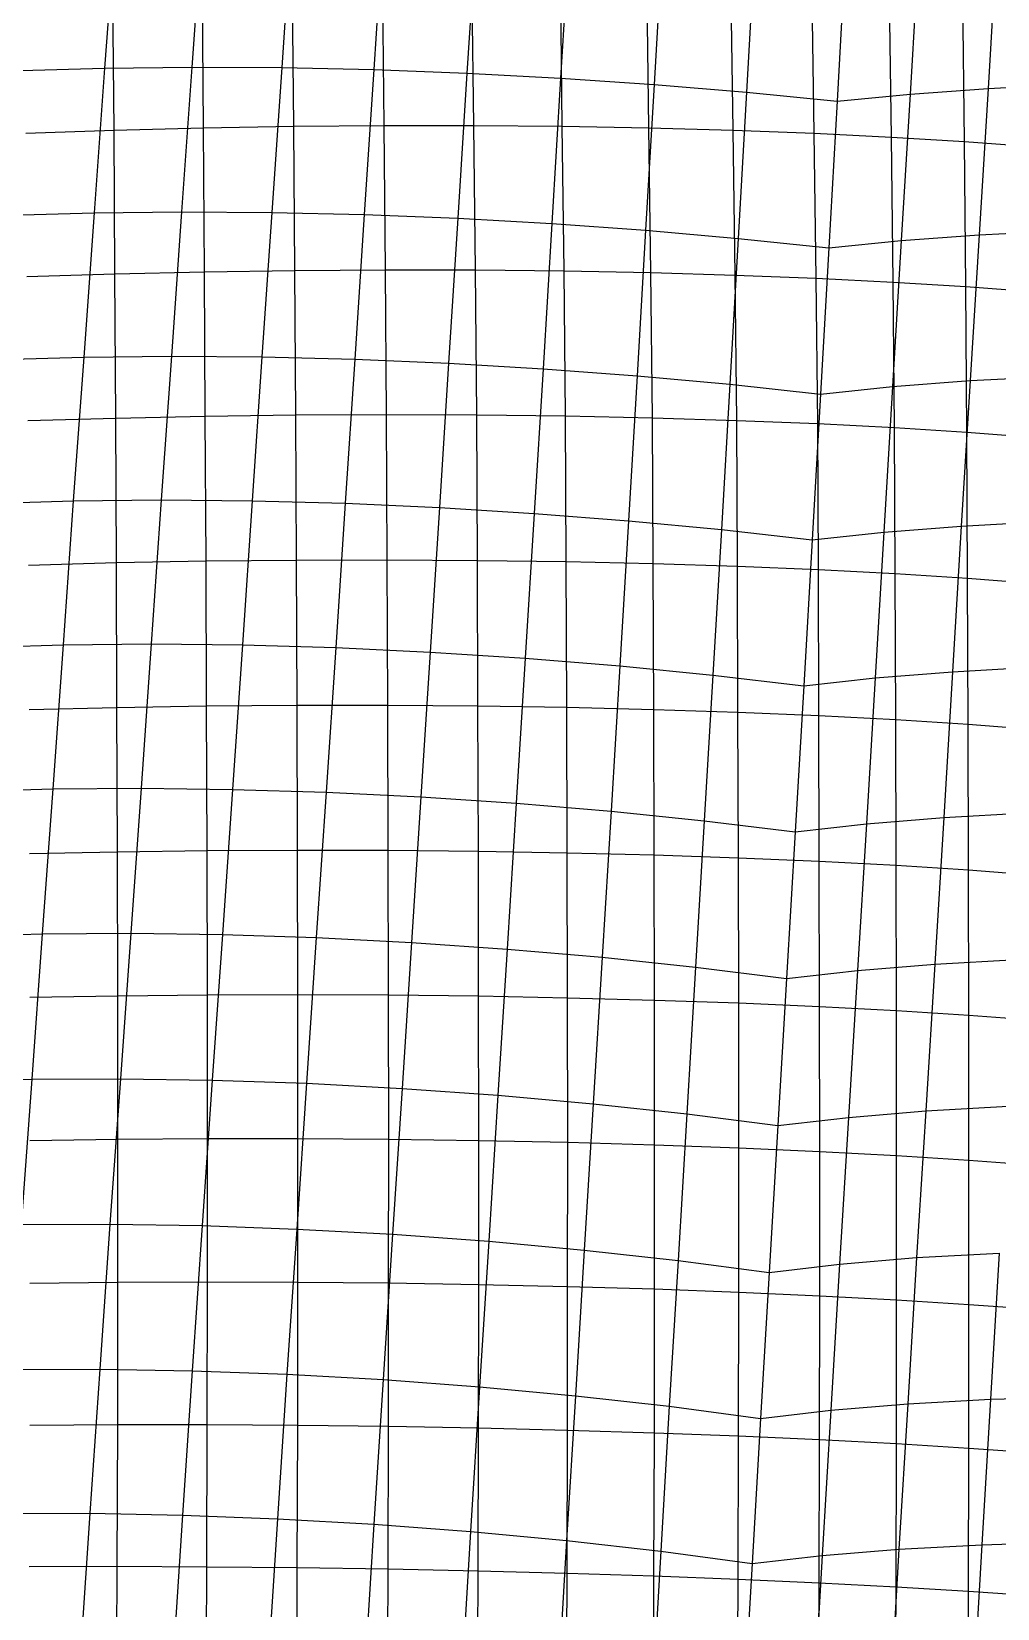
# Model space of a CAD drawing. Extents: x -429 to 429, y -1 to 209.
# Drawn here: x -142.7 to -120.57, y 104.79 to 140.9 of the extents above; entities that cross this region are included whole.
import ezdxf

# ---------------------------------------------------------------- set-up
doc = ezdxf.new("R2010")
doc.units = 0

msp = doc.modelspace()

# ---------------------------------------------------------------- linework, layer by layer
at = {"layer": 'default', "color": 5, "linetype": 'CONTINUOUS'}
for p, q in [((-140.785, 143.386, 6.339), (-141.023, 140.065, 5.698)), ((-138.792, 143.411, 5.537), (-139.025, 140.088, 4.887)), ((-136.739, 143.403, 4.911), (-136.964, 140.076, 4.256)), ((-134.64, 143.361, 4.466), (-134.858, 140.031, 3.811)), ((-132.514, 143.286, 4.203), (-132.722, 139.951, 3.554)), ((-130.375, 143.178, 4.127), (-130.576, 139.837, 3.488)), ((-128.241, 143.039, 4.237), (-128.435, 139.692, 3.614)), ((-126.128, 142.869, 4.532), (-126.317, 139.514, 3.93)), ((-124.052, 142.67, 5.01), (-124.24, 139.307, 4.434)), ((-124.052, 142.67, 5.01), (-124.24, 139.307, 4.434)), ((-122.373, 142.829, 3.645), (-122.571, 139.469, 3.044)), ((-120.581, 142.956, 2.428), (-120.783, 139.599, 1.806)), ((-142.942, 140.007, 6.683), (-141.023, 140.065, 5.698)), ((-141.023, 140.065, 5.698), (-141.263, 136.751, 5.049)), ((-141.023, 140.065, 5.698), (-139.025, 140.088, 4.887)), ((-139.025, 140.088, 4.887), (-139.26, 136.773, 4.227)), ((-139.025, 140.088, 4.887), (-136.964, 140.076, 4.256)), ((-136.964, 140.076, 4.256), (-137.192, 136.759, 3.591)), ((-136.964, 140.076, 4.256), (-134.858, 140.031, 3.811)), ((-134.858, 140.031, 3.811), (-135.077, 136.709, 3.146)), ((-134.858, 140.031, 3.811), (-132.722, 139.951, 3.554)), ((-132.722, 139.951, 3.554), (-132.932, 136.624, 2.895)), ((-132.722, 139.951, 3.554), (-130.576, 139.837, 3.488)), ((-130.576, 139.837, 3.488), (-130.777, 136.504, 2.841)), ((-130.576, 139.837, 3.488), (-128.435, 139.692, 3.614)), ((-128.435, 139.692, 3.614), (-128.629, 136.351, 2.984)), ((-128.435, 139.692, 3.614), (-126.317, 139.514, 3.93)), ((-126.317, 139.514, 3.93), (-126.507, 136.165, 3.323)), ((-126.317, 139.514, 3.93), (-124.24, 139.307, 4.434)), ((-124.24, 139.307, 4.434), (-122.571, 139.469, 3.044)), ((-122.571, 139.469, 3.044), (-122.771, 136.115, 2.438)), ((-122.571, 139.469, 3.044), (-120.783, 139.599, 1.806)), ((-120.783, 139.599, 1.806), (-120.989, 136.248, 1.177)), ((-120.783, 139.599, 1.806), (-118.893, 139.695, 0.73)), ((-124.24, 139.307, 4.434), (-124.429, 135.949, 3.856)), ((-124.24, 139.307, 4.434), (-124.429, 135.949, 3.856)), ((-143.185, 136.694, 6.049), (-141.263, 136.751, 5.049)), ((-141.263, 136.751, 5.049), (-141.502, 133.448, 4.406)), ((-141.263, 136.751, 5.049), (-139.26, 136.773, 4.227)), ((-139.26, 136.773, 4.227), (-139.493, 133.469, 3.575)), ((-139.26, 136.773, 4.227), (-137.192, 136.759, 3.591)), ((-137.192, 136.759, 3.591), (-137.418, 133.452, 2.934)), ((-137.192, 136.759, 3.591), (-135.077, 136.709, 3.146)), ((-135.077, 136.709, 3.146), (-135.294, 133.398, 2.488)), ((-135.077, 136.709, 3.146), (-132.932, 136.624, 2.895)), ((-132.932, 136.624, 2.895), (-133.141, 133.308, 2.242)), ((-132.932, 136.624, 2.895), (-130.777, 136.504, 2.841)), ((-130.777, 136.504, 2.841), (-130.978, 133.181, 2.198)), ((-130.777, 136.504, 2.841), (-128.629, 136.351, 2.984)), ((-128.629, 136.351, 2.984), (-128.824, 133.02, 2.356)), ((-128.629, 136.351, 2.984), (-126.507, 136.165, 3.323)), ((-126.507, 136.165, 3.323), (-126.698, 132.826, 2.715)), ((-126.507, 136.165, 3.323), (-124.429, 135.949, 3.856)), ((-122.771, 136.115, 2.438), (-120.989, 136.248, 1.177)), ((-120.989, 136.248, 1.177), (-121.192, 132.907, 0.549)), ((-120.989, 136.248, 1.177), (-119.099, 136.346, 0.081)), ((-124.429, 135.949, 3.856), (-124.619, 132.599, 3.272)), ((-124.429, 135.949, 3.856), (-124.619, 132.599, 3.272)), ((-124.429, 135.949, 3.856), (-122.771, 136.115, 2.438)), ((-122.771, 136.115, 2.438), (-122.97, 132.77, 1.831)), ((-143.425, 133.391, 5.419), (-141.502, 133.448, 4.406)), ((-141.502, 133.448, 4.406), (-141.74, 130.155, 3.759)), ((-141.502, 133.448, 4.406), (-139.493, 133.469, 3.575)), ((-139.493, 133.469, 3.575), (-139.727, 130.174, 2.92)), ((-139.493, 133.469, 3.575), (-137.418, 133.452, 2.934)), ((-137.418, 133.452, 2.934), (-137.645, 130.155, 2.274)), ((-137.418, 133.452, 2.934), (-135.294, 133.398, 2.488)), ((-135.294, 133.398, 2.488), (-135.513, 130.097, 1.829)), ((-135.294, 133.398, 2.488), (-133.141, 133.308, 2.242)), ((-133.141, 133.308, 2.242), (-133.352, 130.001, 1.587)), ((-133.141, 133.308, 2.242), (-130.978, 133.181, 2.198)), ((-130.978, 133.181, 2.198), (-131.181, 129.867, 1.552)), ((-130.978, 133.181, 2.198), (-128.824, 133.02, 2.356)), ((-128.824, 133.02, 2.356), (-129.02, 129.698, 1.724)), ((-128.824, 133.02, 2.356), (-126.698, 132.826, 2.715)), ((-122.97, 132.77, 1.831), (-121.192, 132.907, 0.549)), ((-121.192, 132.907, 0.549), (-121.396, 129.575, -0.083)), ((-121.192, 132.907, 0.549), (-119.303, 133.007, -0.563)), ((-126.698, 132.826, 2.715), (-126.89, 129.495, 2.102)), ((-126.698, 132.826, 2.715), (-124.619, 132.599, 3.272)), ((-124.619, 132.599, 3.272), (-124.811, 129.258, 2.68)), ((-124.619, 132.599, 3.272), (-124.811, 129.258, 2.68)), ((-124.619, 132.599, 3.272), (-122.97, 132.77, 1.831)), ((-122.97, 132.77, 1.831), (-123.169, 129.434, 1.218)), ((-143.666, 130.097, 4.785), (-141.74, 130.155, 3.759)), ((-141.74, 130.155, 3.759), (-141.972, 126.858, 3.126)), ((-141.74, 130.155, 3.759), (-139.727, 130.174, 2.92)), ((-139.727, 130.174, 2.92), (-139.955, 126.876, 2.281)), ((-139.727, 130.174, 2.92), (-137.645, 130.155, 2.274)), ((-137.645, 130.155, 2.274), (-137.867, 126.854, 1.631)), ((-137.645, 130.155, 2.274), (-135.513, 130.097, 1.829)), ((-135.513, 130.097, 1.829), (-135.729, 126.792, 1.185)), ((-135.513, 130.097, 1.829), (-133.352, 130.001, 1.587)), ((-133.352, 130.001, 1.587), (-133.562, 126.691, 0.947)), ((-133.352, 130.001, 1.587), (-131.181, 129.867, 1.552)), ((-131.181, 129.867, 1.552), (-131.385, 126.552, 0.917)), ((-131.181, 129.867, 1.552), (-129.02, 129.698, 1.724)), ((-129.02, 129.698, 1.724), (-129.219, 126.375, 1.098)), ((-129.02, 129.698, 1.724), (-126.89, 129.495, 2.102)), ((-121.396, 129.575, -0.083), (-119.507, 129.678, -1.212)), ((-126.89, 129.495, 2.102), (-127.086, 126.164, 1.486)), ((-126.89, 129.495, 2.102), (-124.811, 129.258, 2.68)), ((-124.811, 129.258, 2.68), (-123.169, 129.434, 1.218)), ((-123.169, 129.434, 1.218), (-123.368, 126.099, 0.603)), ((-123.169, 129.434, 1.218), (-121.396, 129.575, -0.083)), ((-121.396, 129.575, -0.083), (-121.596, 126.241, -0.711)), ((-124.811, 129.258, 2.68), (-125.004, 125.919, 2.079)), ((-124.811, 129.258, 2.68), (-125.004, 125.919, 2.079)), ((-143.901, 126.8, 4.161), (-141.972, 126.858, 3.126)), ((-141.972, 126.858, 3.126), (-142.212, 123.555, 2.474)), ((-141.972, 126.858, 3.126), (-139.955, 126.876, 2.281)), ((-139.955, 126.876, 2.281), (-140.189, 123.571, 1.621)), ((-139.955, 126.876, 2.281), (-137.867, 126.854, 1.631)), ((-137.867, 126.854, 1.631), (-138.096, 123.546, 0.968)), ((-137.867, 126.854, 1.631), (-135.729, 126.792, 1.185)), ((-135.729, 126.792, 1.185), (-135.951, 123.48, 0.522)), ((-135.729, 126.792, 1.185), (-133.562, 126.691, 0.947)), ((-133.562, 126.691, 0.947), (-133.776, 123.374, 0.286)), ((-133.562, 126.691, 0.947), (-131.385, 126.552, 0.917)), ((-131.385, 126.552, 0.917), (-131.592, 123.228, 0.264)), ((-131.385, 126.552, 0.917), (-129.219, 126.375, 1.098)), ((-129.219, 126.375, 1.098), (-129.421, 123.045, 0.455)), ((-129.219, 126.375, 1.098), (-127.086, 126.164, 1.486)), ((-127.086, 126.164, 1.486), (-127.284, 122.825, 0.857)), ((-127.086, 126.164, 1.486), (-125.004, 125.919, 2.079)), ((-125.004, 125.919, 2.079), (-123.368, 126.099, 0.603)), ((-123.368, 126.099, 0.603), (-123.57, 122.755, -0.026)), ((-123.368, 126.099, 0.603), (-121.596, 126.241, -0.711)), ((-121.596, 126.241, -0.711), (-121.8, 122.901, -1.355)), ((-121.596, 126.241, -0.711), (-119.705, 126.346, -1.851)), ((-125.004, 125.919, 2.079), (-125.201, 122.572, 1.467)), ((-125.004, 125.919, 2.079), (-125.201, 122.572, 1.467)), ((-144.143, 123.497, 3.519), (-142.212, 123.555, 2.474)), ((-142.212, 123.555, 2.474), (-142.45, 120.235, 1.823)), ((-142.212, 123.555, 2.474), (-140.189, 123.571, 1.621)), ((-140.189, 123.571, 1.621), (-140.423, 120.249, 0.964)), ((-140.189, 123.571, 1.621), (-138.096, 123.546, 0.968)), ((-138.096, 123.546, 0.968), (-138.324, 120.221, 0.307)), ((-138.096, 123.546, 0.968), (-135.951, 123.48, 0.522)), ((-135.951, 123.48, 0.522), (-136.173, 120.152, -0.14)), ((-135.951, 123.48, 0.522), (-133.776, 123.374, 0.286)), ((-133.776, 123.374, 0.286), (-133.992, 120.041, -0.373)), ((-133.776, 123.374, 0.286), (-131.592, 123.228, 0.264)), ((-131.592, 123.228, 0.264), (-131.802, 119.89, -0.39)), ((-131.592, 123.228, 0.264), (-129.421, 123.045, 0.455)), ((-129.421, 123.045, 0.455), (-129.625, 119.7, -0.191)), ((-129.421, 123.045, 0.455), (-127.284, 122.825, 0.857)), ((-127.284, 122.825, 0.857), (-127.484, 119.474, 0.223)), ((-127.284, 122.825, 0.857), (-125.201, 122.572, 1.467)), ((-123.57, 122.755, -0.026), (-121.8, 122.901, -1.355)), ((-121.8, 122.901, -1.355), (-122.005, 119.546, -2.002)), ((-121.8, 122.901, -1.355), (-119.909, 123.007, -2.508)), ((-125.201, 122.572, 1.467), (-125.399, 119.213, 0.847)), ((-125.201, 122.572, 1.467), (-125.399, 119.213, 0.847)), ((-125.201, 122.572, 1.467), (-123.57, 122.755, -0.026)), ((-123.57, 122.755, -0.026), (-123.773, 119.399, -0.661)), ((-144.383, 120.178, 2.876), (-142.45, 120.235, 1.823)), ((-142.45, 120.235, 1.823), (-142.693, 116.906, 1.157)), ((-142.45, 120.235, 1.823), (-140.423, 120.249, 0.964)), ((-140.423, 120.249, 0.964), (-140.662, 116.918, 0.291)), ((-140.423, 120.249, 0.964), (-138.324, 120.221, 0.307)), ((-138.324, 120.221, 0.307), (-138.556, 116.888, -0.369)), ((-138.324, 120.221, 0.307), (-136.173, 120.152, -0.14)), ((-136.173, 120.152, -0.14), (-136.398, 116.814, -0.816)), ((-136.173, 120.152, -0.14), (-133.992, 120.041, -0.373)), ((-133.992, 120.041, -0.373), (-134.21, 116.698, -1.046)), ((-133.992, 120.041, -0.373), (-131.802, 119.89, -0.39)), ((-131.802, 119.89, -0.39), (-132.013, 116.542, -1.057)), ((-131.802, 119.89, -0.39), (-129.625, 119.7, -0.191)), ((-129.625, 119.7, -0.191), (-129.831, 116.347, -0.847)), ((-129.625, 119.7, -0.191), (-127.484, 119.474, 0.223)), ((-123.773, 119.399, -0.661), (-122.005, 119.546, -2.002)), ((-122.005, 119.546, -2.002), (-122.213, 116.182, -2.66)), ((-122.005, 119.546, -2.002), (-120.113, 119.653, -3.166)), ((-127.484, 119.474, 0.223), (-127.685, 116.114, -0.419)), ((-127.484, 119.474, 0.223), (-125.399, 119.213, 0.847)), ((-125.399, 119.213, 0.847), (-125.598, 115.847, 0.222)), ((-125.399, 119.213, 0.847), (-125.598, 115.847, 0.222)), ((-125.399, 119.213, 0.847), (-123.773, 119.399, -0.661)), ((-123.773, 119.399, -0.661), (-123.979, 116.034, -1.303)), ((-144.629, 116.851, 2.221), (-142.693, 116.906, 1.157)), ((-142.693, 116.906, 1.157), (-142.936, 113.578, 0.493)), ((-142.693, 116.906, 1.157), (-140.662, 116.918, 0.291)), ((-140.662, 116.918, 0.291), (-140.9, 113.588, -0.381)), ((-140.662, 116.918, 0.291), (-138.556, 116.888, -0.369)), ((-138.556, 116.888, -0.369), (-138.788, 113.554, -1.045)), ((-138.556, 116.888, -0.369), (-136.398, 116.814, -0.816)), ((-136.398, 116.814, -0.816), (-136.623, 113.477, -1.493)), ((-136.398, 116.814, -0.816), (-134.21, 116.698, -1.046)), ((-134.21, 116.698, -1.046), (-134.427, 113.357, -1.719)), ((-134.21, 116.698, -1.046), (-132.013, 116.542, -1.057)), ((-132.013, 116.542, -1.057), (-132.224, 113.196, -1.723)), ((-132.013, 116.542, -1.057), (-129.831, 116.347, -0.847)), ((-129.831, 116.347, -0.847), (-130.036, 112.996, -1.502)), ((-129.831, 116.347, -0.847), (-127.685, 116.114, -0.419)), ((-127.685, 116.114, -0.419), (-127.886, 112.758, -1.061)), ((-127.685, 116.114, -0.419), (-125.598, 115.847, 0.222)), ((-125.598, 115.847, 0.222), (-123.979, 116.034, -1.303)), ((-123.979, 116.034, -1.303), (-124.184, 112.673, -1.944)), ((-123.979, 116.034, -1.303), (-122.213, 116.182, -2.66)), ((-122.213, 116.182, -2.66), (-122.421, 112.821, -3.316)), ((-122.213, 116.182, -2.66), (-120.321, 116.289, -3.836)), ((-125.598, 115.847, 0.222), (-125.798, 112.485, -0.403)), ((-125.598, 115.847, 0.222), (-125.798, 112.485, -0.403)), ((-142.936, 113.578, 0.493), (-140.9, 113.588, -0.381)), ((-140.9, 113.588, -0.381), (-141.133, 110.269, -1.036)), ((-140.9, 113.588, -0.381), (-138.788, 113.554, -1.045)), ((-138.788, 113.554, -1.045), (-139.016, 110.232, -1.704)), ((-138.788, 113.554, -1.045), (-136.623, 113.477, -1.493)), ((-136.623, 113.477, -1.493), (-136.845, 110.151, -2.152)), ((-136.623, 113.477, -1.493), (-134.427, 113.357, -1.719)), ((-134.427, 113.357, -1.719), (-134.642, 110.028, -2.376)), ((-134.427, 113.357, -1.719), (-132.224, 113.196, -1.723)), ((-132.224, 113.196, -1.723), (-132.433, 109.863, -2.374)), ((-132.224, 113.196, -1.723), (-130.036, 112.996, -1.502)), ((-130.036, 112.996, -1.502), (-130.239, 109.658, -2.145)), ((-130.036, 112.996, -1.502), (-127.886, 112.758, -1.061)), ((-127.886, 112.758, -1.061), (-128.086, 109.417, -1.692)), ((-127.886, 112.758, -1.061), (-125.798, 112.485, -0.403)), ((-124.184, 112.673, -1.944), (-122.421, 112.821, -3.316)), ((-122.421, 112.821, -3.316), (-122.625, 109.474, -3.961)), ((-122.421, 112.821, -3.316), (-120.528, 112.927, -4.505)), ((-120.528, 112.927, -4.505), (-120.731, 109.578, -5.161)), ((-125.798, 112.485, -0.403), (-125.995, 109.14, -1.02)), ((-125.798, 112.485, -0.403), (-125.995, 109.14, -1.02)), ((-125.798, 112.485, -0.403), (-124.184, 112.673, -1.944)), ((-124.184, 112.673, -1.944), (-124.386, 109.327, -2.576)), ((-143.173, 110.262, -0.156), (-141.133, 110.269, -1.036)), ((-141.133, 110.269, -1.036), (-141.361, 106.966, -1.672)), ((-141.133, 110.269, -1.036), (-139.016, 110.232, -1.704)), ((-139.016, 110.232, -1.704), (-139.239, 106.925, -2.343)), ((-139.016, 110.232, -1.704), (-136.845, 110.151, -2.152)), ((-136.845, 110.151, -2.152), (-137.062, 106.841, -2.792)), ((-136.845, 110.151, -2.152), (-134.642, 110.028, -2.376)), ((-134.642, 110.028, -2.376), (-134.854, 106.715, -3.014)), ((-134.642, 110.028, -2.376), (-132.433, 109.863, -2.374)), ((-132.433, 109.863, -2.374), (-132.638, 106.547, -3.008)), ((-132.433, 109.863, -2.374), (-130.239, 109.658, -2.145)), ((-130.239, 109.658, -2.145), (-130.44, 106.34, -2.772)), ((-130.239, 109.658, -2.145), (-128.086, 109.417, -1.692)), ((-124.386, 109.327, -2.576), (-122.625, 109.474, -3.961)), ((-122.625, 109.474, -3.961), (-122.824, 106.145, -4.59)), ((-122.625, 109.474, -3.961), (-120.731, 109.578, -5.161)), ((-120.731, 109.578, -5.161), (-120.928, 106.246, -5.799)), ((-120.731, 109.578, -5.161), (-118.724, 109.639, -6.162)), ((-128.086, 109.417, -1.692), (-128.283, 106.096, -2.31)), ((-128.086, 109.417, -1.692), (-125.995, 109.14, -1.02)), ((-125.995, 109.14, -1.02), (-126.19, 105.818, -1.628)), ((-125.995, 109.14, -1.02), (-126.19, 105.818, -1.628)), ((-125.995, 109.14, -1.02), (-124.386, 109.327, -2.576)), ((-124.386, 109.327, -2.576), (-124.584, 106.001, -3.195)), ((-143.405, 106.963, -0.787), (-141.361, 106.966, -1.672)), ((-141.361, 106.966, -1.672), (-141.584, 103.681, -2.292)), ((-141.361, 106.966, -1.672), (-139.239, 106.925, -2.343)), ((-139.239, 106.925, -2.343), (-139.457, 103.637, -2.966)), ((-139.239, 106.925, -2.343), (-137.062, 106.841, -2.792)), ((-137.062, 106.841, -2.792), (-137.275, 103.55, -3.415)), ((-137.062, 106.841, -2.792), (-134.854, 106.715, -3.014)), ((-134.854, 106.715, -3.014), (-135.061, 103.421, -3.636)), ((-134.854, 106.715, -3.014), (-132.638, 106.547, -3.008)), ((-132.638, 106.547, -3.008), (-132.84, 103.251, -3.625)), ((-132.638, 106.547, -3.008), (-130.44, 106.34, -2.772)), ((-130.44, 106.34, -2.772), (-130.637, 103.043, -3.384)), ((-130.44, 106.34, -2.772), (-128.283, 106.096, -2.31)), ((-122.824, 106.145, -4.59), (-120.928, 106.246, -5.799)), ((-120.928, 106.246, -5.799), (-121.121, 102.935, -6.422)), ((-120.928, 106.246, -5.799), (-118.918, 106.305, -6.808)), ((-128.283, 106.096, -2.31), (-128.476, 102.798, -2.913)), ((-128.283, 106.096, -2.31), (-126.19, 105.818, -1.628)), ((-126.19, 105.818, -1.628), (-126.381, 102.519, -2.22)), ((-126.19, 105.818, -1.628), (-126.381, 102.519, -2.22)), ((-126.19, 105.818, -1.628), (-124.584, 106.001, -3.195)), ((-124.584, 106.001, -3.195), (-124.778, 102.698, -3.799)), ((-124.584, 106.001, -3.195), (-122.824, 106.145, -4.59)), ((-122.824, 106.145, -4.59), (-123.018, 102.837, -5.204))]:
    msp.add_line(p, q, dxfattribs=at)
at = {"layer": 'default', "color": 3, "linetype": 'CONTINUOUS'}
for p, q in [((-140.808, 138.647, 30.278), (-140.833, 141.932, 29.917)), ((-138.758, 138.699, 30.564), (-138.784, 141.989, 30.186)), ((-136.69, 138.734, 30.675), (-136.72, 142.028, 30.283)), ((-134.621, 138.751, 30.611), (-134.655, 142.049, 30.208)), ((-132.565, 138.75, 30.37), (-132.603, 142.052, 29.962)), ((-130.537, 138.732, 29.957), (-130.579, 142.037, 29.546)), ((-128.553, 138.696, 29.372), (-128.597, 142.004, 28.964)), ((-126.625, 138.643, 28.621), (-126.671, 141.953, 28.22)), ((-124.77, 138.573, 27.71), (-124.815, 141.885, 27.318)), ((-122.999, 138.486, 26.644), (-123.041, 141.8, 26.265)), ((-121.327, 138.384, 25.431), (-121.361, 141.699, 25.068)), ((-140.808, 138.647, 30.278), (-138.758, 138.699, 30.564)), ((-138.758, 138.699, 30.564), (-136.69, 138.734, 30.675)), ((-138.735, 135.402, 30.934), (-138.758, 138.699, 30.564)), ((-136.69, 138.734, 30.675), (-134.621, 138.751, 30.611)), ((-136.664, 135.433, 31.061), (-136.69, 138.734, 30.675)), ((-134.621, 138.751, 30.611), (-132.565, 138.75, 30.37)), ((-134.59, 135.446, 31.007), (-134.621, 138.751, 30.611)), ((-132.565, 138.75, 30.37), (-130.537, 138.732, 29.957)), ((-132.529, 135.442, 30.774), (-132.565, 138.75, 30.37)), ((-130.537, 138.732, 29.957), (-128.553, 138.696, 29.372)), ((-130.497, 135.42, 30.361), (-130.537, 138.732, 29.957)), ((-128.553, 138.696, 29.372), (-126.625, 138.643, 28.621)), ((-128.509, 135.381, 29.774), (-128.553, 138.696, 29.372)), ((-142.826, 138.578, 29.818), (-140.808, 138.647, 30.278)), ((-140.787, 135.354, 30.627), (-140.808, 138.647, 30.278)), ((-126.625, 138.643, 28.621), (-124.77, 138.573, 27.71)), ((-126.58, 135.325, 29.016), (-126.625, 138.643, 28.621)), ((-124.77, 138.573, 27.71), (-122.999, 138.486, 26.644)), ((-124.725, 135.253, 28.094), (-124.77, 138.573, 27.71)), ((-122.999, 138.486, 26.644), (-121.327, 138.384, 25.431)), ((-122.959, 135.164, 27.013), (-122.999, 138.486, 26.644)), ((-121.327, 138.384, 25.431), (-119.765, 138.266, 24.081)), ((-121.295, 135.06, 25.783), (-121.327, 138.384, 25.431)), ((-138.735, 135.402, 30.934), (-136.664, 135.433, 31.061)), ((-136.664, 135.433, 31.061), (-134.59, 135.446, 31.007)), ((-136.642, 132.122, 31.426), (-136.664, 135.433, 31.061)), ((-134.59, 135.446, 31.007), (-132.529, 135.442, 30.774)), ((-134.564, 132.131, 31.382), (-134.59, 135.446, 31.007)), ((-132.529, 135.442, 30.774), (-130.497, 135.42, 30.361)), ((-132.499, 132.123, 31.154), (-132.529, 135.442, 30.774)), ((-142.804, 135.289, 30.143), (-140.787, 135.354, 30.627)), ((-140.787, 135.354, 30.627), (-138.735, 135.402, 30.934)), ((-140.769, 132.051, 30.961), (-140.787, 135.354, 30.627)), ((-138.716, 132.095, 31.285), (-138.735, 135.402, 30.934)), ((-130.497, 135.42, 30.361), (-128.509, 135.381, 29.774)), ((-130.462, 132.098, 30.743), (-130.497, 135.42, 30.361)), ((-128.509, 135.381, 29.774), (-126.58, 135.325, 29.016)), ((-128.471, 132.056, 30.153), (-128.509, 135.381, 29.774)), ((-126.58, 135.325, 29.016), (-124.725, 135.253, 28.094)), ((-126.541, 131.997, 29.39), (-126.58, 135.325, 29.016)), ((-124.725, 135.253, 28.094), (-122.959, 135.164, 27.013)), ((-124.687, 131.923, 28.457), (-124.725, 135.253, 28.094)), ((-122.959, 135.164, 27.013), (-121.295, 135.06, 25.783)), ((-122.925, 131.832, 27.364), (-122.959, 135.164, 27.013)), ((-121.295, 135.06, 25.783), (-119.746, 134.942, 24.413)), ((-121.267, 131.727, 26.119), (-121.295, 135.06, 25.783)), ((-142.785, 131.991, 30.457), (-140.769, 132.051, 30.961)), ((-140.769, 132.051, 30.961), (-138.716, 132.095, 31.285)), ((-140.753, 128.739, 31.265), (-140.769, 132.051, 30.961)), ((-138.716, 132.095, 31.285), (-136.642, 132.122, 31.426)), ((-138.7, 128.777, 31.59), (-138.716, 132.095, 31.285)), ((-136.642, 132.122, 31.426), (-134.564, 132.131, 31.382)), ((-136.626, 128.798, 31.731), (-136.642, 132.122, 31.426)), ((-134.564, 132.131, 31.382), (-132.499, 132.123, 31.154)), ((-134.548, 128.803, 31.687), (-134.564, 132.131, 31.382)), ((-132.499, 132.123, 31.154), (-130.462, 132.098, 30.743)), ((-132.483, 128.791, 31.46), (-132.499, 132.123, 31.154)), ((-130.462, 132.098, 30.743), (-128.471, 132.056, 30.153)), ((-130.447, 128.763, 31.05), (-130.462, 132.098, 30.743)), ((-128.471, 132.056, 30.153), (-126.541, 131.997, 29.39)), ((-128.456, 128.718, 30.461), (-128.471, 132.056, 30.153)), ((-126.541, 131.997, 29.39), (-124.687, 131.923, 28.457)), ((-126.526, 128.657, 29.697), (-126.541, 131.997, 29.39)), ((-124.687, 131.923, 28.457), (-122.925, 131.832, 27.364)), ((-124.672, 128.581, 28.765), (-124.687, 131.923, 28.457)), ((-122.925, 131.832, 27.364), (-121.267, 131.727, 26.119)), ((-122.91, 128.489, 27.673), (-122.925, 131.832, 27.364)), ((-121.267, 131.727, 26.119), (-119.729, 131.607, 24.732)), ((-121.253, 128.384, 26.428), (-121.267, 131.727, 26.119)), ((-142.769, 128.684, 30.76), (-140.753, 128.739, 31.265)), ((-140.753, 128.739, 31.265), (-138.7, 128.777, 31.59)), ((-140.74, 125.424, 31.559), (-140.753, 128.739, 31.265)), ((-138.7, 128.777, 31.59), (-136.626, 128.798, 31.731)), ((-138.687, 125.457, 31.885), (-138.7, 128.777, 31.59)), ((-136.626, 128.798, 31.731), (-134.548, 128.803, 31.687)), ((-136.613, 125.474, 32.026), (-136.626, 128.798, 31.731)), ((-134.548, 128.803, 31.687), (-132.483, 128.791, 31.46)), ((-134.535, 125.474, 31.983), (-134.548, 128.803, 31.687)), ((-132.483, 128.791, 31.46), (-130.447, 128.763, 31.05)), ((-132.47, 125.458, 31.756), (-132.483, 128.791, 31.46)), ((-130.447, 128.763, 31.05), (-128.456, 128.718, 30.461)), ((-130.434, 125.426, 31.347), (-130.447, 128.763, 31.05)), ((-128.456, 128.718, 30.461), (-126.526, 128.657, 29.697)), ((-128.443, 125.379, 30.758), (-128.456, 128.718, 30.461)), ((-126.526, 128.657, 29.697), (-124.672, 128.581, 28.765)), ((-126.513, 125.315, 29.995), (-126.526, 128.657, 29.697)), ((-124.672, 128.581, 28.765), (-122.91, 128.489, 27.673)), ((-124.66, 125.237, 29.064), (-124.672, 128.581, 28.765)), ((-122.91, 128.489, 27.673), (-121.253, 128.384, 26.428)), ((-122.898, 125.145, 27.971), (-122.91, 128.489, 27.673)), ((-121.253, 128.384, 26.428), (-119.714, 128.264, 25.041)), ((-121.241, 125.039, 26.727), (-121.253, 128.384, 26.428)), ((-142.755, 125.376, 31.053), (-140.74, 125.424, 31.559)), ((-140.74, 125.424, 31.559), (-138.687, 125.457, 31.885)), ((-140.729, 122.117, 31.843), (-140.74, 125.424, 31.559)), ((-138.687, 125.457, 31.885), (-136.613, 125.474, 32.026)), ((-138.676, 122.144, 32.169), (-138.687, 125.457, 31.885)), ((-136.613, 125.474, 32.026), (-134.535, 125.474, 31.983)), ((-136.603, 122.156, 32.311), (-136.613, 125.474, 32.026)), ((-134.535, 125.474, 31.983), (-132.47, 125.458, 31.756)), ((-134.525, 122.151, 32.269), (-134.535, 125.474, 31.983)), ((-132.47, 125.458, 31.756), (-130.434, 125.426, 31.347)), ((-132.46, 122.131, 32.042), (-132.47, 125.458, 31.756)), ((-130.434, 125.426, 31.347), (-128.443, 125.379, 30.758)), ((-130.424, 122.096, 31.633), (-130.434, 125.426, 31.347)), ((-128.443, 125.379, 30.758), (-126.513, 125.315, 29.995)), ((-128.433, 122.045, 31.045), (-128.443, 125.379, 30.758)), ((-126.513, 125.315, 29.995), (-124.66, 125.237, 29.064)), ((-126.504, 121.98, 30.283), (-126.513, 125.315, 29.995)), ((-124.66, 125.237, 29.064), (-122.898, 125.145, 27.971)), ((-124.65, 121.9, 29.351), (-124.66, 125.237, 29.064)), ((-122.898, 125.145, 27.971), (-121.241, 125.039, 26.727)), ((-122.888, 121.807, 28.259), (-122.898, 125.145, 27.971)), ((-121.241, 125.039, 26.727), (-119.702, 124.92, 25.34)), ((-121.231, 121.701, 27.015), (-121.241, 125.039, 26.727)), ((-142.745, 122.075, 31.336), (-140.729, 122.117, 31.843)), ((-140.729, 122.117, 31.843), (-138.676, 122.144, 32.169)), ((-140.722, 118.821, 32.113), (-140.729, 122.117, 31.843)), ((-138.676, 122.144, 32.169), (-136.603, 122.156, 32.311)), ((-138.669, 118.841, 32.44), (-138.676, 122.144, 32.169)), ((-136.603, 122.156, 32.311), (-134.525, 122.151, 32.269)), ((-136.596, 118.847, 32.583), (-136.603, 122.156, 32.311)), ((-134.525, 122.151, 32.269), (-132.46, 122.131, 32.042)), ((-134.519, 118.838, 32.541), (-134.525, 122.151, 32.269)), ((-132.46, 122.131, 32.042), (-130.424, 122.096, 31.633)), ((-132.454, 118.814, 32.315), (-132.46, 122.131, 32.042)), ((-130.424, 122.096, 31.633), (-128.433, 122.045, 31.045)), ((-130.418, 118.775, 31.907), (-130.424, 122.096, 31.633)), ((-128.433, 122.045, 31.045), (-126.504, 121.98, 30.283)), ((-128.427, 118.722, 31.319), (-128.433, 122.045, 31.045)), ((-126.504, 121.98, 30.283), (-124.65, 121.9, 29.351)), ((-126.497, 118.654, 30.557), (-126.504, 121.98, 30.283)), ((-124.65, 121.9, 29.351), (-122.888, 121.807, 28.259)), ((-124.643, 118.573, 29.626), (-124.65, 121.9, 29.351)), ((-122.888, 121.807, 28.259), (-121.231, 121.701, 27.015)), ((-122.881, 118.48, 28.534), (-122.888, 121.807, 28.259)), ((-121.231, 121.701, 27.015), (-119.692, 121.583, 25.628)), ((-121.224, 118.374, 27.29), (-121.231, 121.701, 27.015)), ((-142.738, 118.785, 31.606), (-140.722, 118.821, 32.113)), ((-140.722, 118.821, 32.113), (-138.669, 118.841, 32.44)), ((-140.719, 115.534, 32.369), (-140.722, 118.821, 32.113)), ((-138.669, 118.841, 32.44), (-136.596, 118.847, 32.583)), ((-138.666, 115.549, 32.696), (-138.669, 118.841, 32.44)), ((-136.596, 118.847, 32.583), (-134.519, 118.838, 32.541)), ((-136.593, 115.549, 32.84), (-136.596, 118.847, 32.583)), ((-134.519, 118.838, 32.541), (-132.454, 118.814, 32.315)), ((-134.515, 115.534, 32.799), (-134.519, 118.838, 32.541)), ((-132.454, 118.814, 32.315), (-130.418, 118.775, 31.907)), ((-132.45, 115.506, 32.573), (-132.454, 118.814, 32.315)), ((-130.418, 118.775, 31.907), (-128.427, 118.722, 31.319)), ((-130.414, 115.463, 32.165), (-130.418, 118.775, 31.907)), ((-128.427, 118.722, 31.319), (-126.497, 118.654, 30.557)), ((-128.423, 115.407, 31.578), (-128.427, 118.722, 31.319)), ((-126.497, 118.654, 30.557), (-124.643, 118.573, 29.626)), ((-126.493, 115.338, 30.816), (-126.497, 118.654, 30.557)), ((-124.643, 118.573, 29.626), (-122.881, 118.48, 28.534)), ((-124.64, 115.256, 29.885), (-124.643, 118.573, 29.626)), ((-122.881, 118.48, 28.534), (-121.224, 118.374, 27.29)), ((-122.878, 115.162, 28.793), (-122.881, 118.48, 28.534)), ((-121.224, 118.374, 27.29), (-119.686, 118.257, 25.903)), ((-121.221, 115.057, 27.549), (-121.224, 118.374, 27.29)), ((-142.734, 115.506, 31.861), (-140.719, 115.534, 32.369)), ((-140.719, 115.534, 32.369), (-138.666, 115.549, 32.696)), ((-140.719, 112.26, 32.609), (-140.719, 115.534, 32.369)), ((-138.667, 112.267, 32.937), (-138.666, 115.549, 32.696)), ((-138.666, 115.549, 32.696), (-136.593, 115.549, 32.84)), ((-136.593, 115.549, 32.84), (-134.515, 115.534, 32.799)), ((-136.593, 112.261, 33.081), (-136.593, 115.549, 32.84)), ((-134.516, 112.241, 33.041), (-134.515, 115.534, 32.799)), ((-134.515, 115.534, 32.799), (-132.45, 115.506, 32.573)), ((-132.451, 112.208, 32.816), (-132.45, 115.506, 32.573)), ((-132.45, 115.506, 32.573), (-130.414, 115.463, 32.165)), ((-130.415, 112.162, 32.408), (-130.414, 115.463, 32.165)), ((-130.414, 115.463, 32.165), (-128.423, 115.407, 31.578)), ((-128.424, 112.104, 31.821), (-128.423, 115.407, 31.578)), ((-128.423, 115.407, 31.578), (-126.493, 115.338, 30.816)), ((-126.494, 112.033, 31.059), (-126.493, 115.338, 30.816)), ((-126.493, 115.338, 30.816), (-124.64, 115.256, 29.885)), ((-124.64, 115.256, 29.885), (-122.878, 115.162, 28.793)), ((-124.64, 111.95, 30.129), (-124.64, 115.256, 29.885)), ((-122.878, 115.162, 28.793), (-121.221, 115.057, 27.549)), ((-122.878, 111.856, 29.037), (-122.878, 115.162, 28.793)), ((-121.221, 115.057, 27.549), (-119.682, 114.942, 26.162)), ((-121.221, 111.752, 27.793), (-121.221, 115.057, 27.549)), ((-142.735, 112.239, 32.1), (-140.719, 112.26, 32.609)), ((-140.724, 108.999, 32.832), (-140.719, 112.26, 32.609)), ((-140.719, 112.26, 32.609), (-138.667, 112.267, 32.937)), ((-138.671, 108.999, 33.16), (-138.667, 112.267, 32.937)), ((-138.667, 112.267, 32.937), (-136.593, 112.261, 33.081)), ((-136.598, 108.986, 33.305), (-136.593, 112.261, 33.081)), ((-136.593, 112.261, 33.081), (-134.516, 112.241, 33.041)), ((-134.521, 108.961, 33.265), (-134.516, 112.241, 33.041)), ((-134.516, 112.241, 33.041), (-132.451, 112.208, 32.816)), ((-132.456, 108.924, 33.041), (-132.451, 112.208, 32.816)), ((-132.451, 112.208, 32.816), (-130.415, 112.162, 32.408)), ((-130.419, 108.874, 32.633), (-130.415, 112.162, 32.408)), ((-130.415, 112.162, 32.408), (-128.424, 112.104, 31.821)), ((-128.428, 108.812, 32.047), (-128.424, 112.104, 31.821)), ((-128.424, 112.104, 31.821), (-126.494, 112.033, 31.059)), ((-126.498, 108.74, 31.285), (-126.494, 112.033, 31.059)), ((-126.494, 112.033, 31.059), (-124.64, 111.95, 30.129)), ((-124.644, 108.657, 30.355), (-124.64, 111.95, 30.129)), ((-124.64, 111.95, 30.129), (-122.878, 111.856, 29.037)), ((-122.882, 108.563, 29.263), (-122.878, 111.856, 29.037)), ((-122.878, 111.856, 29.037), (-121.221, 111.752, 27.793)), ((-121.225, 108.461, 28.019), (-121.221, 111.752, 27.793)), ((-121.221, 111.752, 27.793), (-119.682, 111.639, 26.406)), ((-142.74, 108.986, 32.322), (-140.724, 108.999, 32.832)), ((-140.734, 105.752, 33.036), (-140.724, 108.999, 32.832)), ((-140.724, 108.999, 32.832), (-138.671, 108.999, 33.16)), ((-138.681, 105.744, 33.365), (-138.671, 108.999, 33.16)), ((-138.671, 108.999, 33.16), (-136.598, 108.986, 33.305)), ((-136.608, 105.725, 33.511), (-136.598, 108.986, 33.305)), ((-136.598, 108.986, 33.305), (-134.521, 108.961, 33.265)), ((-134.53, 105.694, 33.471), (-134.521, 108.961, 33.265)), ((-134.521, 108.961, 33.265), (-132.456, 108.924, 33.041)), ((-132.465, 105.652, 33.247), (-132.456, 108.924, 33.041)), ((-132.456, 108.924, 33.041), (-130.419, 108.874, 32.633)), ((-130.428, 105.599, 32.84), (-130.419, 108.874, 32.633)), ((-130.419, 108.874, 32.633), (-128.428, 108.812, 32.047)), ((-128.437, 105.535, 32.254), (-128.428, 108.812, 32.047)), ((-128.428, 108.812, 32.047), (-126.498, 108.74, 31.285)), ((-126.507, 105.461, 31.492), (-126.498, 108.74, 31.285)), ((-126.498, 108.74, 31.285), (-124.644, 108.657, 30.355)), ((-124.653, 105.377, 30.562), (-124.644, 108.657, 30.355)), ((-124.644, 108.657, 30.355), (-122.882, 108.563, 29.263)), ((-122.89, 105.285, 29.471), (-122.882, 108.563, 29.263)), ((-122.882, 108.563, 29.263), (-121.225, 108.461, 28.019)), ((-121.233, 105.184, 28.226), (-121.225, 108.461, 28.019)), ((-121.225, 108.461, 28.019), (-119.686, 108.35, 26.632)), ((-142.75, 105.748, 32.526), (-140.734, 105.752, 33.036)), ((-140.749, 102.52, 33.22), (-140.734, 105.752, 33.036)), ((-140.734, 105.752, 33.036), (-138.681, 105.744, 33.365)), ((-138.696, 102.504, 33.549), (-138.681, 105.744, 33.365)), ((-138.681, 105.744, 33.365), (-136.608, 105.725, 33.511)), ((-136.622, 102.478, 33.695), (-136.608, 105.725, 33.511)), ((-136.608, 105.725, 33.511), (-134.53, 105.694, 33.471)), ((-134.544, 102.441, 33.656), (-134.53, 105.694, 33.471)), ((-134.53, 105.694, 33.471), (-132.465, 105.652, 33.247)), ((-132.479, 102.394, 33.433), (-132.465, 105.652, 33.247)), ((-132.465, 105.652, 33.247), (-130.428, 105.599, 32.84)), ((-130.442, 102.337, 33.026), (-130.428, 105.599, 32.84)), ((-130.428, 105.599, 32.84), (-128.437, 105.535, 32.254)), ((-128.451, 102.271, 32.44), (-128.437, 105.535, 32.254)), ((-128.437, 105.535, 32.254), (-126.507, 105.461, 31.492)), ((-126.52, 102.195, 31.679), (-126.507, 105.461, 31.492)), ((-126.507, 105.461, 31.492), (-124.653, 105.377, 30.562)), ((-124.666, 102.112, 30.748), (-124.653, 105.377, 30.562)), ((-124.653, 105.377, 30.562), (-122.89, 105.285, 29.471)), ((-122.903, 102.02, 29.657), (-122.89, 105.285, 29.471)), ((-122.89, 105.285, 29.471), (-121.233, 105.184, 28.226)), ((-121.245, 101.922, 28.413), (-121.233, 105.184, 28.226)), ((-121.233, 105.184, 28.226), (-119.693, 105.077, 26.839))]:
    msp.add_line(p, q, dxfattribs=at)

doc.saveas('drawing.dxf')
